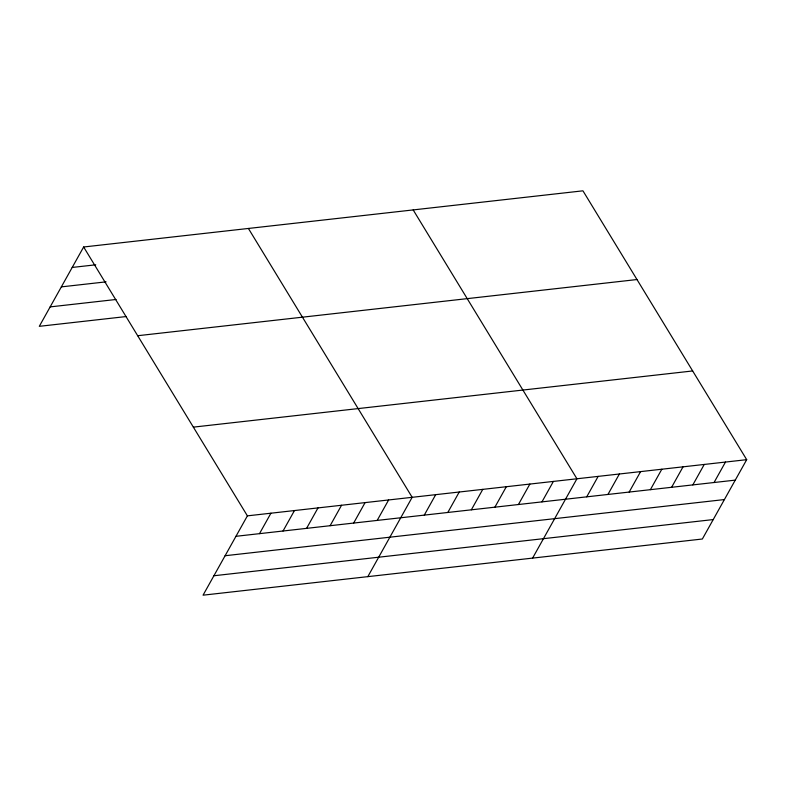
<?xml version="1.0" encoding="UTF-8"?>
<svg xmlns="http://www.w3.org/2000/svg" width="786" height="786" viewBox="0 0 786 786"><rect width="100%" height="100%" fill="white"/><g stroke="black" fill="none" stroke-linecap="round" stroke-linejoin="round"><path stroke-width="1.18" d="M746.7 459.672L247.394 515.852L203.053 595.179L702.36 539.009L746.7 459.672L582.947 190.821L83.64 246.991L39.3 326.328L126.389 316.522M259.498 533.655L270.934 513.199M283.039 531.002L294.465 510.556M306.579 528.359L318.006 507.903M330.12 525.706L341.546 505.26M353.651 523.063L365.087 502.608M377.192 520.411L388.628 499.965M367.828 576.639L412.169 497.312L248.405 228.461M424.273 515.115L435.699 494.659M447.814 512.472L459.24 492.016M471.345 509.819L482.781 489.364M494.885 507.176L506.322 486.721M518.426 504.524L529.862 484.068M541.967 501.881L553.393 481.425M532.603 558.109L576.934 478.772L413.181 209.921M586.729 496.84L598.156 476.385M607.942 494.453L619.378 473.997M629.164 492.065L640.6 471.61M650.386 489.678L661.822 469.222M671.608 487.291L683.034 466.835M692.83 484.903L704.256 464.447M714.052 482.516L725.478 462.06M72.204 267.446L95.745 264.803M61.347 286.88L106.071 281.85M50.157 306.894L116.063 299.476M137.678 335.72L636.984 279.541M193.356 427.132L692.663 370.953M235.957 536.307L735.274 480.128M225.101 555.731L724.407 499.562M213.91 575.755L713.226 519.575M83.64 246.991L247.394 515.852"/></g></svg>
